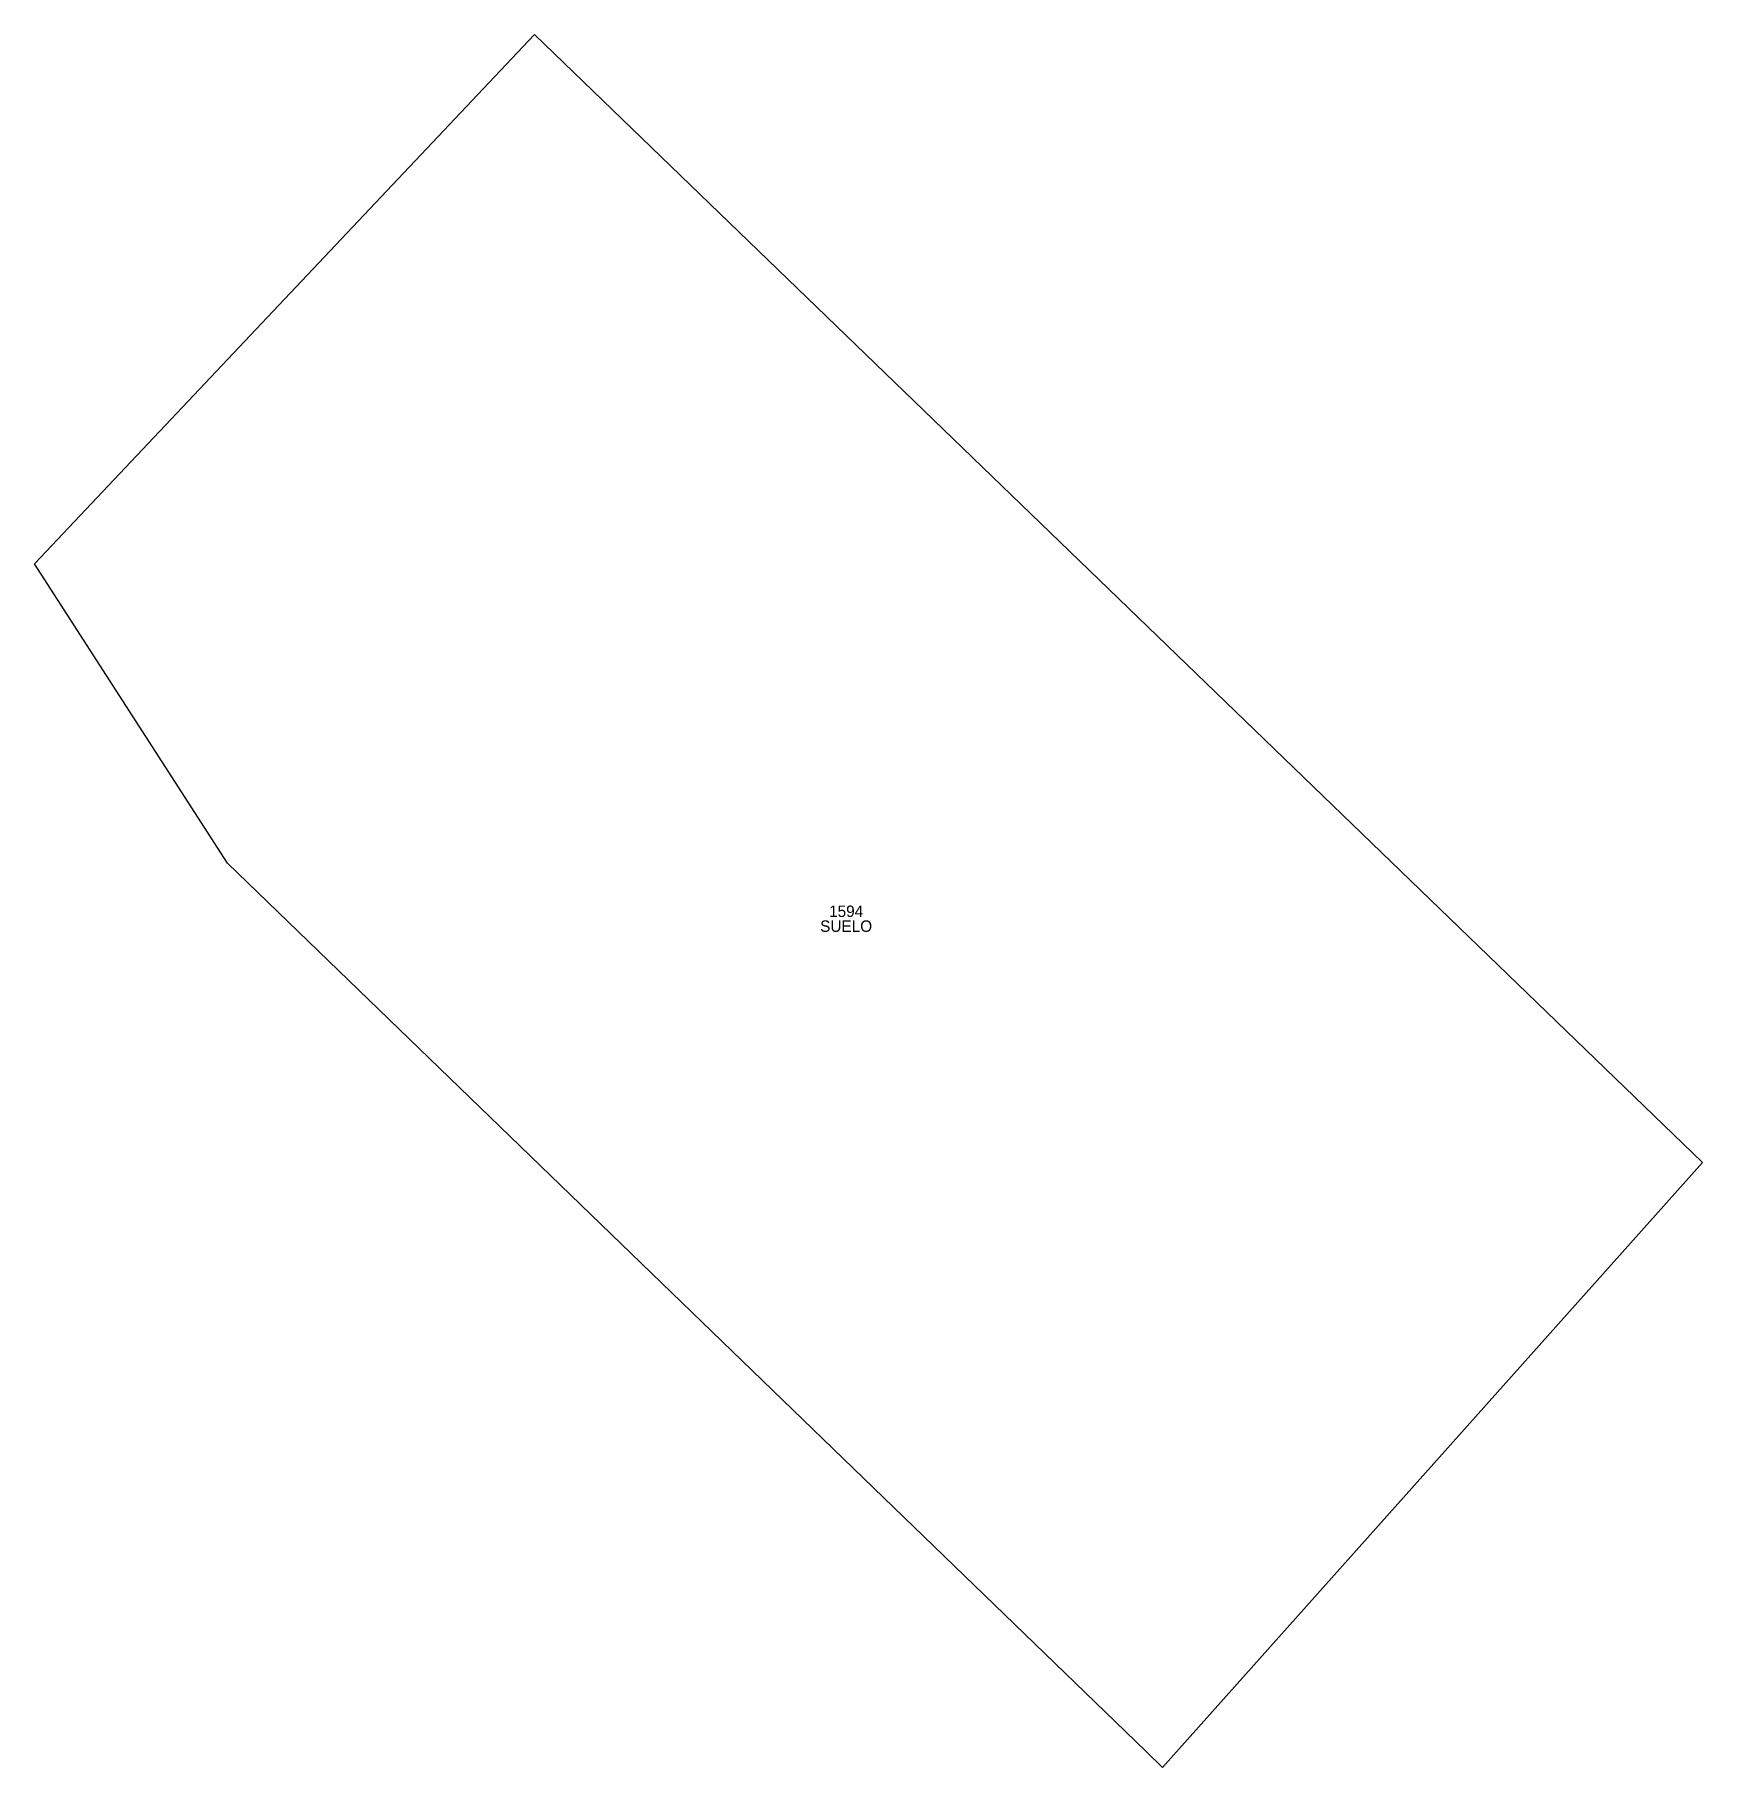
# Model space of a CAD drawing. Header units: metres. Extents: x 483545.5 to 483603.7, y 4631340.5 to 4631400.9.
import ezdxf
from ezdxf.enums import TextEntityAlignment as Align

# ---------------------------------------------------------------- set-up
doc = ezdxf.new("R2010")
doc.units = ezdxf.units.M

msp = doc.modelspace()

# ---------------------------------------------------------------- linework, layer by layer
at = {"layer": 'PG-LP'}
msp.add_lwpolyline([(483603.69, 4631361.59), (483584.8555, 4631340.495), (483584.2755, 4631341.0555), (483552.24, 4631372.04), (483545.51, 4631382.48), (483562.95, 4631400.94), (483603.69, 4631361.59)], dxfattribs=at)

# ---------------------------------------------------------------- texts
at = {"layer": 'PG-AA'}
msp.add_text('SUELO', height=0.4, dxfattribs=at).set_placement((483573.82, 4631370.04), align=Align.TOP_CENTER)
at = {"layer": 'PG-AS'}
msp.add_text('1594', height=0.4, dxfattribs=at).set_placement((483573.82, 4631370.04), align=Align.BOTTOM_CENTER)

doc.saveas('drawing.dxf')
